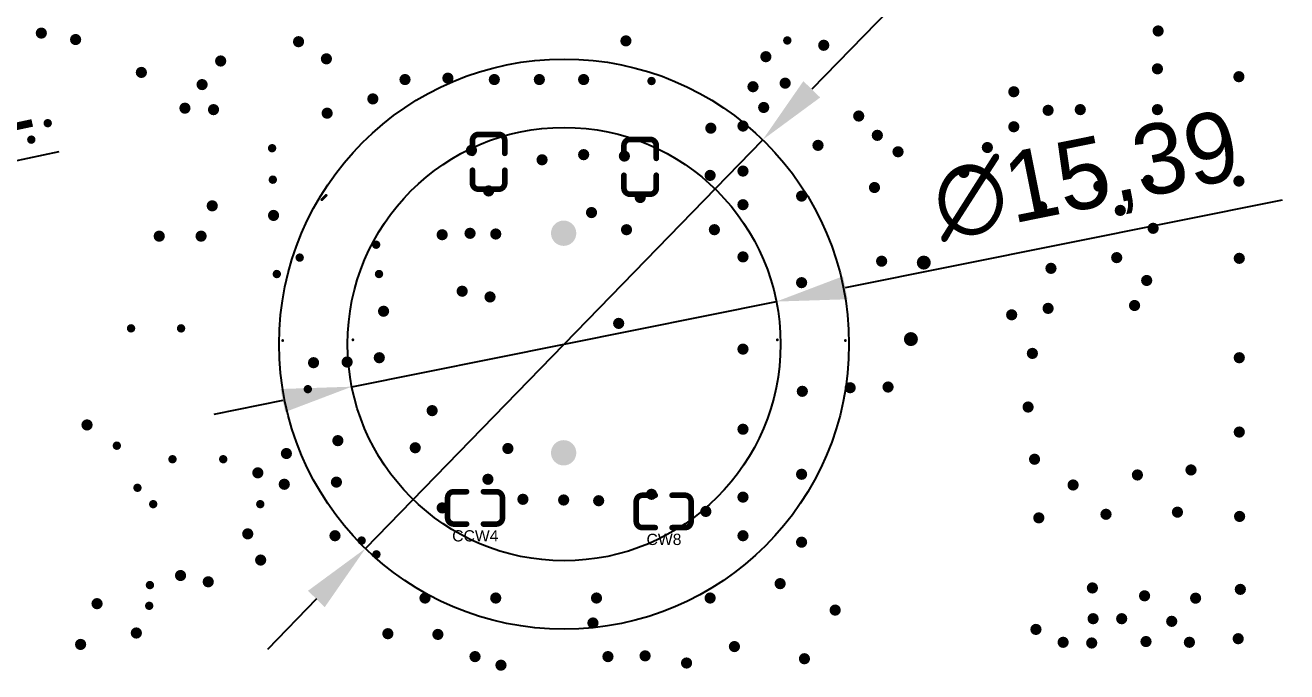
# Model space of a CAD drawing. Header units: millimetres. Extents: x -107 to 68, y 12 to 132.
# Drawn here: x -53.56 to -8.71, y 44.5 to 67.46 of the extents above; entities that cross this region are included whole.
import ezdxf

# ---------------------------------------------------------------- set-up
doc = ezdxf.new("R2010")
doc.units = ezdxf.units.MM
for name, color, linetype in [('PadHoleLayer', 156, 'Continuous'), ('TopOverlay', 2, 'Continuous'), ('ViaHoleLayer', 16, 'Continuous')]:
    doc.layers.add(name, color=color, linetype=linetype)
doc.styles.add('Arial', font='arial.ttf', dxfattribs={"height": 0.2})
doc.dimstyles.new('ISO-25', dxfattribs={"dimtxt": 2.5, "dimasz": 2.5, "dimexe": 1.25, "dimexo": 0.625, "dimtad": 1, "dimtxsty": 'Standard', "dimcen": 2.5, "dimclrd": 3, "dimclre": 3, "dimclrt": 3, "dimadec": 0, "dimazin": 0, "dimtfac": 1, "dimtmove": 0, "dimatfit": 3, "dimfxl": 1, "dimarcsym": 0})

# ---------------------------------------------------------------- blocks, each defined once
blk = doc.blocks.new('LC_0402_C_171')
at = {"layer": 'TopOverlay', "const_width": 0.2}
for points in [[(-0.975, 0.355, -0.414214), (-0.755, 0.575)], [(0.755, 0.575, -0.414214), (0.975, 0.355)], [(-0.755, -0.575, -0.414214), (-0.975, -0.355)], [(0.975, -0.355, -0.414214), (0.755, -0.575)]]:
    blk.add_lwpolyline(points, format="xyb", dxfattribs=at)
for points in [[(-0.975, 0.355), (-0.975, -0.355)], [(-0.75, 0.575), (-0.3, 0.575)], [(0.3, 0.575), (0.75, 0.575)], [(0.975, 0.355), (0.975, -0.355)], [(-0.75, -0.575), (-0.3, -0.575)], [(0.3, -0.575), (0.75, -0.575)]]:
    blk.add_lwpolyline(points, dxfattribs=at)
at = {"layer": 'TopOverlay', "const_width": 0.1}
for points in [[(-1.025, 0.355, 1), (-0.925, 0.355, 1)], [(-1.025, 0.355, 1), (-0.925, 0.355, 1)], [(-0.805, 0.575, 1), (-0.705, 0.575, 1)], [(-0.8, 0.575, 1), (-0.7, 0.575, 1)], [(-0.35, 0.575, 1), (-0.25, 0.575, 1)], [(0.25, 0.575, 1), (0.35, 0.575, 1)], [(0.7, 0.575, 1), (0.8, 0.575, 1)], [(0.705, 0.575, 1), (0.805, 0.575, 1)], [(0.925, 0.355, 1), (1.025, 0.355, 1)], [(0.925, 0.355, 1), (1.025, 0.355, 1)], [(-1.025, -0.355, 1), (-0.925, -0.355, 1)], [(-1.025, -0.355, 1), (-0.925, -0.355, 1)], [(0.925, -0.355, 1), (1.025, -0.355, 1)], [(0.925, -0.355, 1), (1.025, -0.355, 1)], [(-0.805, -0.575, 1), (-0.705, -0.575, 1)], [(-0.8, -0.575, 1), (-0.7, -0.575, 1)], [(-0.35, -0.575, 1), (-0.25, -0.575, 1)], [(0.25, -0.575, 1), (0.35, -0.575, 1)], [(0.7, -0.575, 1), (0.8, -0.575, 1)], [(0.705, -0.575, 1), (0.805, -0.575, 1)]]:
    blk.add_lwpolyline(points, format="xyb", close=True, dxfattribs=at)
blk = doc.blocks.new('LC_0402_C_172')
at = {"layer": 'TopOverlay', "const_width": 0.2}
for points in [[(-0.975, 0.355, -0.414214), (-0.755, 0.575)], [(0.755, 0.575, -0.414214), (0.975, 0.355)], [(-0.755, -0.575, -0.414214), (-0.975, -0.355)], [(0.975, -0.355, -0.414214), (0.755, -0.575)]]:
    blk.add_lwpolyline(points, format="xyb", dxfattribs=at)
for points in [[(-0.975, 0.355), (-0.975, -0.355)], [(-0.3, 0.575), (-0.75, 0.575)], [(0.75, 0.575), (0.3, 0.575)], [(0.975, 0.355), (0.975, -0.355)], [(-0.3, -0.575), (-0.75, -0.575)], [(0.75, -0.575), (0.3, -0.575)]]:
    blk.add_lwpolyline(points, dxfattribs=at)
at = {"layer": 'TopOverlay', "const_width": 0.1}
for points in [[(-1.025, 0.355, 1), (-0.925, 0.355, 1)], [(-1.025, 0.355, 1), (-0.925, 0.355, 1)], [(-0.805, 0.575, 1), (-0.705, 0.575, 1)], [(-0.8, 0.575, 1), (-0.7, 0.575, 1)], [(-0.35, 0.575, 1), (-0.25, 0.575, 1)], [(0.25, 0.575, 1), (0.35, 0.575, 1)], [(0.7, 0.575, 1), (0.8, 0.575, 1)], [(0.705, 0.575, 1), (0.805, 0.575, 1)], [(0.925, 0.355, 1), (1.025, 0.355, 1)], [(0.925, 0.355, 1), (1.025, 0.355, 1)], [(-1.025, -0.355, 1), (-0.925, -0.355, 1)], [(-1.025, -0.355, 1), (-0.925, -0.355, 1)], [(0.925, -0.355, 1), (1.025, -0.355, 1)], [(0.925, -0.355, 1), (1.025, -0.355, 1)], [(-0.805, -0.575, 1), (-0.705, -0.575, 1)], [(-0.8, -0.575, 1), (-0.7, -0.575, 1)], [(-0.35, -0.575, 1), (-0.25, -0.575, 1)], [(0.25, -0.575, 1), (0.35, -0.575, 1)], [(0.7, -0.575, 1), (0.8, -0.575, 1)], [(0.705, -0.575, 1), (0.805, -0.575, 1)]]:
    blk.add_lwpolyline(points, format="xyb", close=True, dxfattribs=at)
blk = doc.blocks.new('LC_0402_C_173')
at = {"layer": 'TopOverlay', "const_width": 0.2}
for points in [[(-0.975, 0.355, -0.414214), (-0.755, 0.575)], [(0.755, 0.575, -0.414214), (0.975, 0.355)], [(-0.755, -0.575, -0.414214), (-0.975, -0.355)], [(0.975, -0.355, -0.414214), (0.755, -0.575)]]:
    blk.add_lwpolyline(points, format="xyb", dxfattribs=at)
for points in [[(-0.975, -0.355), (-0.975, 0.355)], [(-0.75, 0.575), (-0.3, 0.575)], [(0.3, 0.575), (0.75, 0.575)], [(0.975, -0.355), (0.975, 0.355)], [(-0.75, -0.575), (-0.3, -0.575)], [(0.3, -0.575), (0.75, -0.575)]]:
    blk.add_lwpolyline(points, dxfattribs=at)
at = {"layer": 'TopOverlay', "const_width": 0.1}
for points in [[(-1.025, 0.355, 1), (-0.925, 0.355, 1)], [(-1.025, 0.355, 1), (-0.925, 0.355, 1)], [(-0.805, 0.575, 1), (-0.705, 0.575, 1)], [(-0.8, 0.575, 1), (-0.7, 0.575, 1)], [(-0.35, 0.575, 1), (-0.25, 0.575, 1)], [(0.25, 0.575, 1), (0.35, 0.575, 1)], [(0.7, 0.575, 1), (0.8, 0.575, 1)], [(0.705, 0.575, 1), (0.805, 0.575, 1)], [(0.925, 0.355, 1), (1.025, 0.355, 1)], [(0.925, 0.355, 1), (1.025, 0.355, 1)], [(-1.025, -0.355, 1), (-0.925, -0.355, 1)], [(-1.025, -0.355, 1), (-0.925, -0.355, 1)], [(0.925, -0.355, 1), (1.025, -0.355, 1)], [(0.925, -0.355, 1), (1.025, -0.355, 1)], [(-0.805, -0.575, 1), (-0.705, -0.575, 1)], [(-0.8, -0.575, 1), (-0.7, -0.575, 1)], [(-0.35, -0.575, 1), (-0.25, -0.575, 1)], [(0.25, -0.575, 1), (0.35, -0.575, 1)], [(0.7, -0.575, 1), (0.8, -0.575, 1)], [(0.705, -0.575, 1), (0.805, -0.575, 1)]]:
    blk.add_lwpolyline(points, format="xyb", close=True, dxfattribs=at)
blk = doc.blocks.new('LC_0402_C_174')
at = {"layer": 'TopOverlay', "const_width": 0.2}
for points in [[(-0.975, 0.355, -0.414214), (-0.755, 0.575)], [(0.755, 0.575, -0.414214), (0.975, 0.355)], [(-0.755, -0.575, -0.414214), (-0.975, -0.355)], [(0.975, -0.355, -0.414214), (0.755, -0.575)]]:
    blk.add_lwpolyline(points, format="xyb", dxfattribs=at)
for points in [[(-0.975, 0.355), (-0.975, -0.355)], [(-0.75, 0.575), (-0.3, 0.575)], [(0.3, 0.575), (0.75, 0.575)], [(0.975, 0.355), (0.975, -0.355)], [(-0.75, -0.575), (-0.3, -0.575)], [(0.3, -0.575), (0.75, -0.575)]]:
    blk.add_lwpolyline(points, dxfattribs=at)
at = {"layer": 'TopOverlay', "const_width": 0.1}
for points in [[(-1.025, 0.355, 1), (-0.925, 0.355, 1)], [(-1.025, 0.355, 1), (-0.925, 0.355, 1)], [(-0.805, 0.575, 1), (-0.705, 0.575, 1)], [(-0.8, 0.575, 1), (-0.7, 0.575, 1)], [(-0.35, 0.575, 1), (-0.25, 0.575, 1)], [(0.25, 0.575, 1), (0.35, 0.575, 1)], [(0.7, 0.575, 1), (0.8, 0.575, 1)], [(0.705, 0.575, 1), (0.805, 0.575, 1)], [(0.925, 0.355, 1), (1.025, 0.355, 1)], [(0.925, 0.355, 1), (1.025, 0.355, 1)], [(-1.025, -0.355, 1), (-0.925, -0.355, 1)], [(-1.025, -0.355, 1), (-0.925, -0.355, 1)], [(0.925, -0.355, 1), (1.025, -0.355, 1)], [(0.925, -0.355, 1), (1.025, -0.355, 1)], [(-0.805, -0.575, 1), (-0.705, -0.575, 1)], [(-0.8, -0.575, 1), (-0.7, -0.575, 1)], [(-0.35, -0.575, 1), (-0.25, -0.575, 1)], [(0.25, -0.575, 1), (0.35, -0.575, 1)], [(0.7, -0.575, 1), (0.8, -0.575, 1)], [(0.705, -0.575, 1), (0.805, -0.575, 1)]]:
    blk.add_lwpolyline(points, format="xyb", close=True, dxfattribs=at)
blk = doc.blocks.new('*D178')
at = {"color": 3, "lineweight": -2}
for p, q in [((-14.267, 76.835), (-25.597, 65.186)), ((-41.463, 48.874), (-27.34, 63.394)), ((-43.206, 47.082), (-44.949, 45.289))]:
    blk.add_line(p, q, dxfattribs=at)
at = {"color": 3}
for points in [[(-25.896, 65.477), (-25.298, 64.896), (-27.34, 63.394)], [(-43.505, 47.372), (-42.908, 46.791), (-41.463, 48.874)]]:
    blk.add_solid(points, dxfattribs=at)
at = {"layer": 'Defpoints', "color": 0}
for p in [(-27.34, 63.394), (-41.463, 48.874)]:
    blk.add_point(p, dxfattribs=at)
at = {"color": 3, "insert": (-20.554, 73.359), "char_height": 2.5, "attachment_point": 5, "rotation": 45.795}
blk.add_mtext('∅20,26', dxfattribs=at)
blk = doc.blocks.new('*D179')
at = {"color": 3, "lineweight": -2}
for p, q in [((-8.88, 61.247), (-24.405, 58.137)), ((-41.948, 54.622), (-26.856, 57.646)), ((-44.399, 54.131), (-46.85, 53.64))]:
    blk.add_line(p, q, dxfattribs=at)
at = {"color": 3}
for points in [[(-24.487, 58.545), (-24.323, 57.728), (-26.856, 57.646)], [(-44.481, 54.54), (-44.317, 53.723), (-41.948, 54.622)]]:
    blk.add_solid(points, dxfattribs=at)
at = {"layer": 'Defpoints', "color": 0}
for p in [(-26.856, 57.646), (-41.948, 54.622)]:
    blk.add_point(p, dxfattribs=at)
at = {"color": 3, "insert": (-15.826, 61.98), "char_height": 2.5, "attachment_point": 5, "rotation": 11.3285}
blk.add_mtext('∅15,39', dxfattribs=at)
blk = doc.blocks.new('*D182')
at = {"color": 3, "lineweight": -2}
for p, q in [((-1.633, 110.49), (49.372, 110.49)), ((48.122, 107.99), (48.122, 14.049)), ((-34.794, 11.549), (49.372, 11.549))]:
    blk.add_line(p, q, dxfattribs=at)
at = {"color": 3}
for points in [[(47.705, 107.99), (48.539, 107.99), (48.122, 110.49)], [(47.705, 14.049), (48.539, 14.049), (48.122, 11.549)]]:
    blk.add_solid(points, dxfattribs=at)
at = {"layer": 'Defpoints', "color": 0}
for p in [(-2.258, 110.49), (-35.419, 11.549), (48.122, 11.549)]:
    blk.add_point(p, dxfattribs=at)
at = {"color": 3, "insert": (46.039, 61.02), "char_height": 2.5, "attachment_point": 5, "rotation": 90}
blk.add_mtext('98,94', dxfattribs=at)
blk = doc.blocks.new('*D190')
at = {"color": 3, "lineweight": -2}
for p, q in [((-2.067, 63.297), (21.718, 63.297)), ((20.468, 60.797), (20.468, 14.049)), ((-34.794, 11.549), (21.718, 11.549))]:
    blk.add_line(p, q, dxfattribs=at)
at = {"color": 3}
for points in [[(20.051, 60.797), (20.884, 60.797), (20.468, 63.297)], [(20.051, 14.049), (20.884, 14.049), (20.468, 11.549)]]:
    blk.add_solid(points, dxfattribs=at)
at = {"layer": 'Defpoints', "color": 0}
for p in [(-2.692, 63.297), (-35.419, 11.549), (20.468, 11.549)]:
    blk.add_point(p, dxfattribs=at)
at = {"color": 3, "insert": (18.384, 37.423), "char_height": 2.5, "attachment_point": 5, "rotation": 90}
blk.add_mtext('51,75', dxfattribs=at)
blk = doc.blocks.new('*D203')
at = {"color": 3, "lineweight": -2}
for p, q in [((-52.359, 62.967), (-62.95, 60.69)), ((-67.448, 59.723), (-65.394, 60.165)), ((-69.892, 59.198), (-72.336, 58.672))]:
    blk.add_line(p, q, dxfattribs=at)
at = {"color": 3}
for points in [[(-63.038, 61.098), (-62.863, 60.283), (-65.394, 60.165)], [(-69.979, 59.605), (-69.804, 58.79), (-67.448, 59.723)]]:
    blk.add_solid(points, dxfattribs=at)
at = {"layer": 'Defpoints', "color": 0}
for p in [(-65.394, 60.165), (-67.448, 59.723)]:
    blk.add_point(p, dxfattribs=at)
at = {"color": 3, "insert": (-56.871, 64.128), "char_height": 2.5, "attachment_point": 5, "rotation": 12.1345}
blk.add_mtext('∅2,1', dxfattribs=at)

msp = doc.modelspace()

# ---------------------------------------------------------------- hatches: boundary and pattern name
at = {"layer": 'PadHoleLayer'}
h = msp.add_hatch(color=156, dxfattribs=at)
edge = h.paths.add_edge_path()
edge.add_arc((-34.417, 60.073), 0.45, 0, 360)
h = msp.add_hatch(color=156, dxfattribs=at)
edge = h.paths.add_edge_path()
edge.add_arc((-34.417, 52.273), 0.45, 0, 360)
at = {"layer": 'ViaHoleLayer'}
h = msp.add_hatch(color=16, dxfattribs=at)
edge = h.paths.add_edge_path()
edge.add_arc((-52.984, 67.183), 0.2, 0, 360)
h = msp.add_hatch(color=16, dxfattribs=at)
edge = h.paths.add_edge_path()
edge.add_arc((-13.284, 67.259), 0.2, 0, 360)
h = msp.add_hatch(color=16, dxfattribs=at)
edge = h.paths.add_edge_path()
edge.add_arc((-51.765, 66.954), 0.2, 0, 360)
h = msp.add_hatch(color=16, dxfattribs=at)
edge = h.paths.add_edge_path()
edge.add_arc((-43.84, 66.878), 0.2, 0, 360)
h = msp.add_hatch(color=16, dxfattribs=at)
edge = h.paths.add_edge_path()
edge.add_arc((-32.203, 66.907), 0.2, 0, 360)
h = msp.add_hatch(color=16, dxfattribs=at)
edge = h.paths.add_edge_path()
edge.add_arc((-26.467, 66.921), 0.15, 0, 360)
h = msp.add_hatch(color=16, dxfattribs=at)
edge = h.paths.add_edge_path()
edge.add_arc((-25.171, 66.751), 0.2, 0, 360)
h = msp.add_hatch(color=16, dxfattribs=at)
edge = h.paths.add_edge_path()
edge.add_arc((-46.609, 66.192), 0.2, 0, 360)
h = msp.add_hatch(color=16, dxfattribs=at)
edge = h.paths.add_edge_path()
edge.add_arc((-42.85, 66.269), 0.2, 0, 360)
h = msp.add_hatch(color=16, dxfattribs=at)
edge = h.paths.add_edge_path()
edge.add_arc((-27.229, 66.345), 0.2, 0, 360)
h = msp.add_hatch(color=16, dxfattribs=at)
edge = h.paths.add_edge_path()
edge.add_arc((-49.428, 65.786), 0.2, 0, 360)
h = msp.add_hatch(color=16, dxfattribs=at)
edge = h.paths.add_edge_path()
edge.add_arc((-13.31, 65.913), 0.2, 0, 360)
h = msp.add_hatch(color=16, dxfattribs=at)
edge = h.paths.add_edge_path()
edge.add_arc((-47.269, 65.354), 0.2, 0, 360)
h = msp.add_hatch(color=16, dxfattribs=at)
edge = h.paths.add_edge_path()
edge.add_arc((-40.056, 65.533), 0.2, 0, 360)
h = msp.add_hatch(color=16, dxfattribs=at)
edge = h.paths.add_edge_path()
edge.add_arc((-38.532, 65.583), 0.2, 0, 360)
h = msp.add_hatch(color=16, dxfattribs=at)
edge = h.paths.add_edge_path()
edge.add_arc((-36.881, 65.533), 0.2, 0, 360)
h = msp.add_hatch(color=16, dxfattribs=at)
edge = h.paths.add_edge_path()
edge.add_arc((-35.281, 65.533), 0.2, 0, 360)
h = msp.add_hatch(color=16, dxfattribs=at)
edge = h.paths.add_edge_path()
edge.add_arc((-33.706, 65.533), 0.2, 0, 360)
h = msp.add_hatch(color=16, dxfattribs=at)
edge = h.paths.add_edge_path()
edge.add_arc((-31.293, 65.481), 0.15, 0, 360)
h = msp.add_hatch(color=16, dxfattribs=at)
edge = h.paths.add_edge_path()
edge.add_arc((-27.686, 65.278), 0.2, 0, 360)
h = msp.add_hatch(color=16, dxfattribs=at)
edge = h.paths.add_edge_path()
edge.add_arc((-26.543, 65.405), 0.2, 0, 360)
h = msp.add_hatch(color=16, dxfattribs=at)
edge = h.paths.add_edge_path()
edge.add_arc((-10.414, 65.634), 0.2, 0, 360)
h = msp.add_hatch(color=16, dxfattribs=at)
edge = h.paths.add_edge_path()
edge.add_arc((-41.199, 64.846), 0.2, 0, 360)
h = msp.add_hatch(color=16, dxfattribs=at)
edge = h.paths.add_edge_path()
edge.add_arc((-18.415, 65.1), 0.2, 0, 360)
h = msp.add_hatch(color=16, dxfattribs=at)
edge = h.paths.add_edge_path()
edge.add_arc((-47.879, 64.516), 0.2, 0, 360)
h = msp.add_hatch(color=16, dxfattribs=at)
edge = h.paths.add_edge_path()
edge.add_arc((-46.863, 64.465), 0.2, 0, 360)
h = msp.add_hatch(color=16, dxfattribs=at)
edge = h.paths.add_edge_path()
edge.add_arc((-27.305, 64.541), 0.2, 0, 360)
h = msp.add_hatch(color=16, dxfattribs=at)
edge = h.paths.add_edge_path()
edge.add_arc((-17.196, 64.44), 0.2, 0, 360)
h = msp.add_hatch(color=16, dxfattribs=at)
edge = h.paths.add_edge_path()
edge.add_arc((-16.053, 64.465), 0.2, 0, 360)
h = msp.add_hatch(color=16, dxfattribs=at)
edge = h.paths.add_edge_path()
edge.add_arc((-13.31, 64.465), 0.2, 0, 360)
h = msp.add_hatch(color=16, dxfattribs=at)
edge = h.paths.add_edge_path()
edge.add_arc((-52.756, 63.983), 0.15, 0, 360)
h = msp.add_hatch(color=16, dxfattribs=at)
edge = h.paths.add_edge_path()
edge.add_arc((-42.824, 64.338), 0.2, 0, 360)
h = msp.add_hatch(color=16, dxfattribs=at)
edge = h.paths.add_edge_path()
edge.add_arc((-23.927, 64.237), 0.2, 0, 360)
h = msp.add_hatch(color=16, dxfattribs=at)
edge = h.paths.add_edge_path()
edge.add_arc((-29.185, 63.805), 0.2, 0, 360)
h = msp.add_hatch(color=16, dxfattribs=at)
edge = h.paths.add_edge_path()
edge.add_arc((-28.042, 63.881), 0.2, 0, 360)
h = msp.add_hatch(color=16, dxfattribs=at)
edge = h.paths.add_edge_path()
edge.add_arc((-23.266, 63.551), 0.2, 0, 360)
h = msp.add_hatch(color=16, dxfattribs=at)
edge = h.paths.add_edge_path()
edge.add_arc((-18.415, 63.856), 0.2, 0, 360)
h = msp.add_hatch(color=16, dxfattribs=at)
edge = h.paths.add_edge_path()
edge.add_arc((-53.34, 63.398), 0.15, 0, 360)
h = msp.add_hatch(color=16, dxfattribs=at)
edge = h.paths.add_edge_path()
edge.add_arc((-44.78, 63.094), 0.15, 0, 360)
h = msp.add_hatch(color=16, dxfattribs=at)
edge = h.paths.add_edge_path()
edge.add_arc((-25.375, 63.195), 0.2, 0, 360)
h = msp.add_hatch(color=16, dxfattribs=at)
edge = h.paths.add_edge_path()
edge.add_arc((-19.355, 63.119), 0.2, 0, 360)
h = msp.add_hatch(color=16, dxfattribs=at)
edge = h.paths.add_edge_path()
edge.add_arc((-37.694, 63.017), 0.2, 0, 360)
h = msp.add_hatch(color=16, dxfattribs=at)
edge = h.paths.add_edge_path()
edge.add_arc((-35.184, 62.682), 0.2, 0, 360)
h = msp.add_hatch(color=16, dxfattribs=at)
edge = h.paths.add_edge_path()
edge.add_arc((-33.706, 62.865), 0.2, 0, 360)
h = msp.add_hatch(color=16, dxfattribs=at)
edge = h.paths.add_edge_path()
edge.add_arc((-32.258, 62.814), 0.2, 0, 360)
h = msp.add_hatch(color=16, dxfattribs=at)
edge = h.paths.add_edge_path()
edge.add_arc((-22.53, 62.967), 0.2, 0, 360)
h = msp.add_hatch(color=16, dxfattribs=at)
edge = h.paths.add_edge_path()
edge.add_arc((-28.042, 62.281), 0.2, 0, 360)
h = msp.add_hatch(color=16, dxfattribs=at)
edge = h.paths.add_edge_path()
edge.add_arc((-20.193, 62.23), 0.2, 0, 360)
h = msp.add_hatch(color=16, dxfattribs=at)
edge = h.paths.add_edge_path()
edge.add_arc((-44.755, 61.976), 0.15, 0, 360)
h = msp.add_hatch(color=16, dxfattribs=at)
edge = h.paths.add_edge_path()
edge.add_arc((-29.21, 62.128), 0.2, 0, 360)
h = msp.add_hatch(color=16, dxfattribs=at)
edge = h.paths.add_edge_path()
edge.add_arc((-23.368, 61.697), 0.2, 0, 360)
h = msp.add_hatch(color=16, dxfattribs=at)
edge = h.paths.add_edge_path()
edge.add_arc((-15.392, 61.747), 0.2, 0, 360)
h = msp.add_hatch(color=16, dxfattribs=at)
edge = h.paths.add_edge_path()
edge.add_arc((-13.64, 61.951), 0.2, 0, 360)
h = msp.add_hatch(color=16, dxfattribs=at)
edge = h.paths.add_edge_path()
edge.add_arc((-10.414, 61.925), 0.2, 0, 360)
h = msp.add_hatch(color=16, dxfattribs=at)
edge = h.paths.add_edge_path()
edge.add_arc((-37.084, 61.576), 0.2, 0, 360)
h = msp.add_hatch(color=16, dxfattribs=at)
edge = h.paths.add_edge_path()
edge.add_arc((-31.694, 61.341), 0.2, 0, 360)
h = msp.add_hatch(color=16, dxfattribs=at)
edge = h.paths.add_edge_path()
edge.add_arc((-25.959, 61.392), 0.2, 0, 360)
h = msp.add_hatch(color=16, dxfattribs=at)
edge = h.paths.add_edge_path()
edge.add_arc((-46.908, 61.047), 0.2, 0, 360)
h = msp.add_hatch(color=16, dxfattribs=at)
edge = h.paths.add_edge_path()
edge.add_arc((-33.426, 60.808), 0.2, 0, 360)
h = msp.add_hatch(color=16, dxfattribs=at)
edge = h.paths.add_edge_path()
edge.add_arc((-28.042, 61.087), 0.2, 0, 360)
h = msp.add_hatch(color=16, dxfattribs=at)
edge = h.paths.add_edge_path()
edge.add_arc((-17.424, 61.011), 0.2, 0, 360)
h = msp.add_hatch(color=16, dxfattribs=at)
edge = h.paths.add_edge_path()
edge.add_arc((-14.63, 60.884), 0.2, 0, 360)
h = msp.add_hatch(color=16, dxfattribs=at)
edge = h.paths.add_edge_path()
edge.add_arc((-44.729, 60.706), 0.2, 0, 360)
h = msp.add_hatch(color=16, dxfattribs=at)
edge = h.paths.add_edge_path()
edge.add_arc((-48.793, 59.969), 0.2, 0, 360)
h = msp.add_hatch(color=16, dxfattribs=at)
edge = h.paths.add_edge_path()
edge.add_arc((-47.305, 59.97), 0.2, 0, 360)
h = msp.add_hatch(color=16, dxfattribs=at)
edge = h.paths.add_edge_path()
edge.add_arc((-38.735, 60.02), 0.2, 0, 360)
h = msp.add_hatch(color=16, dxfattribs=at)
edge = h.paths.add_edge_path()
edge.add_arc((-37.744, 60.071), 0.2, 0, 360)
h = msp.add_hatch(color=16, dxfattribs=at)
edge = h.paths.add_edge_path()
edge.add_arc((-36.83, 60.046), 0.2, 0, 360)
h = msp.add_hatch(color=16, dxfattribs=at)
edge = h.paths.add_edge_path()
edge.add_arc((-32.182, 60.198), 0.2, 0, 360)
h = msp.add_hatch(color=16, dxfattribs=at)
edge = h.paths.add_edge_path()
edge.add_arc((-29.058, 60.199), 0.2, 0, 360)
h = msp.add_hatch(color=16, dxfattribs=at)
edge = h.paths.add_edge_path()
edge.add_arc((-13.462, 60.249), 0.2, 0, 360)
h = msp.add_hatch(color=16, dxfattribs=at)
edge = h.paths.add_edge_path()
edge.add_arc((-41.082, 59.666), 0.15, 0, 360)
h = msp.add_hatch(color=16, dxfattribs=at)
edge = h.paths.add_edge_path()
edge.add_arc((-43.8, 59.208), 0.15, 0, 360)
h = msp.add_hatch(color=16, dxfattribs=at)
edge = h.paths.add_edge_path()
edge.add_arc((-28.042, 59.233), 0.2, 0, 360)
h = msp.add_hatch(color=16, dxfattribs=at)
edge = h.paths.add_edge_path()
edge.add_arc((-23.114, 59.08), 0.2, 0, 360)
h = msp.add_hatch(color=16, dxfattribs=at)
edge = h.paths.add_edge_path()
edge.add_arc((-21.615, 59.03), 0.25, 0, 360)
h = msp.add_hatch(color=16, dxfattribs=at)
edge = h.paths.add_edge_path()
edge.add_arc((-14.757, 59.207), 0.2, 0, 360)
h = msp.add_hatch(color=16, dxfattribs=at)
edge = h.paths.add_edge_path()
edge.add_arc((-10.401, 59.182), 0.2, 0, 360)
h = msp.add_hatch(color=16, dxfattribs=at)
edge = h.paths.add_edge_path()
edge.add_arc((-44.613, 58.624), 0.15, 0, 360)
h = msp.add_hatch(color=16, dxfattribs=at)
edge = h.paths.add_edge_path()
edge.add_arc((-40.98, 58.624), 0.15, 0, 360)
h = msp.add_hatch(color=16, dxfattribs=at)
edge = h.paths.add_edge_path()
edge.add_arc((-17.094, 58.826), 0.2, 0, 360)
h = msp.add_hatch(color=16, dxfattribs=at)
edge = h.paths.add_edge_path()
edge.add_arc((-25.959, 58.318), 0.2, 0, 360)
h = msp.add_hatch(color=16, dxfattribs=at)
edge = h.paths.add_edge_path()
edge.add_arc((-13.691, 58.395), 0.2, 0, 360)
h = msp.add_hatch(color=16, dxfattribs=at)
edge = h.paths.add_edge_path()
edge.add_arc((-38.024, 58.014), 0.2, 0, 360)
h = msp.add_hatch(color=16, dxfattribs=at)
edge = h.paths.add_edge_path()
edge.add_arc((-37.033, 57.81), 0.2, 0, 360)
h = msp.add_hatch(color=16, dxfattribs=at)
edge = h.paths.add_edge_path()
edge.add_arc((-40.818, 57.302), 0.2, 0, 360)
h = msp.add_hatch(color=16, dxfattribs=at)
edge = h.paths.add_edge_path()
edge.add_arc((-17.196, 57.404), 0.2, 0, 360)
h = msp.add_hatch(color=16, dxfattribs=at)
edge = h.paths.add_edge_path()
edge.add_arc((-14.122, 57.506), 0.2, 0, 360)
h = msp.add_hatch(color=16, dxfattribs=at)
edge = h.paths.add_edge_path()
edge.add_arc((-32.461, 56.871), 0.2, 0, 360)
h = msp.add_hatch(color=16, dxfattribs=at)
edge = h.paths.add_edge_path()
edge.add_arc((-18.491, 57.175), 0.2, 0, 360)
h = msp.add_hatch(color=16, dxfattribs=at)
edge = h.paths.add_edge_path()
edge.add_arc((-49.794, 56.694), 0.15, 0, 360)
h = msp.add_hatch(color=16, dxfattribs=at)
edge = h.paths.add_edge_path()
edge.add_arc((-48.016, 56.694), 0.15, 0, 360)
h = msp.add_hatch(color=16, dxfattribs=at)
edge = h.paths.add_edge_path()
edge.add_arc((-22.073, 56.312), 0.25, 0, 360)
h = msp.add_hatch(color=16, dxfattribs=at)
edge = h.paths.add_edge_path()
edge.add_arc((-28.042, 55.956), 0.2, 0, 360)
h = msp.add_hatch(color=16, dxfattribs=at)
edge = h.paths.add_edge_path()
edge.add_arc((-43.307, 55.474), 0.2, 0, 360)
h = msp.add_hatch(color=16, dxfattribs=at)
edge = h.paths.add_edge_path()
edge.add_arc((-42.113, 55.499), 0.2, 0, 360)
h = msp.add_hatch(color=16, dxfattribs=at)
edge = h.paths.add_edge_path()
edge.add_arc((-40.97, 55.651), 0.2, 0, 360)
h = msp.add_hatch(color=16, dxfattribs=at)
edge = h.paths.add_edge_path()
edge.add_arc((-17.755, 55.804), 0.2, 0, 360)
h = msp.add_hatch(color=16, dxfattribs=at)
edge = h.paths.add_edge_path()
edge.add_arc((-10.401, 55.651), 0.2, 0, 360)
h = msp.add_hatch(color=16, dxfattribs=at)
edge = h.paths.add_edge_path()
edge.add_arc((-24.232, 54.585), 0.2, 0, 360)
h = msp.add_hatch(color=16, dxfattribs=at)
edge = h.paths.add_edge_path()
edge.add_arc((-22.885, 54.61), 0.2, 0, 360)
h = msp.add_hatch(color=16, dxfattribs=at)
edge = h.paths.add_edge_path()
edge.add_arc((-43.51, 54.534), 0.15, 0, 360)
h = msp.add_hatch(color=16, dxfattribs=at)
edge = h.paths.add_edge_path()
edge.add_arc((-25.933, 54.458), 0.2, 0, 360)
h = msp.add_hatch(color=16, dxfattribs=at)
edge = h.paths.add_edge_path()
edge.add_arc((-39.091, 53.772), 0.2, 0, 360)
h = msp.add_hatch(color=16, dxfattribs=at)
edge = h.paths.add_edge_path()
edge.add_arc((-17.907, 53.899), 0.2, 0, 360)
h = msp.add_hatch(color=16, dxfattribs=at)
edge = h.paths.add_edge_path()
edge.add_arc((-51.359, 53.264), 0.2, 0, 360)
h = msp.add_hatch(color=16, dxfattribs=at)
edge = h.paths.add_edge_path()
edge.add_arc((-28.042, 53.111), 0.2, 0, 360)
h = msp.add_hatch(color=16, dxfattribs=at)
edge = h.paths.add_edge_path()
edge.add_arc((-10.401, 53.01), 0.2, 0, 360)
h = msp.add_hatch(color=16, dxfattribs=at)
edge = h.paths.add_edge_path()
edge.add_arc((-50.3, 52.526), 0.15, 0, 360)
h = msp.add_hatch(color=16, dxfattribs=at)
edge = h.paths.add_edge_path()
edge.add_arc((-42.443, 52.705), 0.2, 0, 360)
h = msp.add_hatch(color=16, dxfattribs=at)
edge = h.paths.add_edge_path()
edge.add_arc((-39.693, 52.452), 0.2, 0, 360)
h = msp.add_hatch(color=16, dxfattribs=at)
edge = h.paths.add_edge_path()
edge.add_arc((-36.398, 52.426), 0.2, 0, 360)
h = msp.add_hatch(color=16, dxfattribs=at)
edge = h.paths.add_edge_path()
edge.add_arc((-48.321, 52.046), 0.15, 0, 360)
h = msp.add_hatch(color=16, dxfattribs=at)
edge = h.paths.add_edge_path()
edge.add_arc((-46.518, 52.046), 0.15, 0, 360)
h = msp.add_hatch(color=16, dxfattribs=at)
edge = h.paths.add_edge_path()
edge.add_arc((-44.272, 52.248), 0.2, 0, 360)
h = msp.add_hatch(color=16, dxfattribs=at)
edge = h.paths.add_edge_path()
edge.add_arc((-17.678, 52.045), 0.2, 0, 360)
h = msp.add_hatch(color=16, dxfattribs=at)
edge = h.paths.add_edge_path()
edge.add_arc((-45.288, 51.562), 0.2, 0, 360)
h = msp.add_hatch(color=16, dxfattribs=at)
edge = h.paths.add_edge_path()
edge.add_arc((-25.959, 51.511), 0.2, 0, 360)
h = msp.add_hatch(color=16, dxfattribs=at)
edge = h.paths.add_edge_path()
edge.add_arc((-14.021, 51.486), 0.2, 0, 360)
h = msp.add_hatch(color=16, dxfattribs=at)
edge = h.paths.add_edge_path()
edge.add_arc((-12.116, 51.664), 0.2, 0, 360)
h = msp.add_hatch(color=16, dxfattribs=at)
edge = h.paths.add_edge_path()
edge.add_arc((-49.566, 51.03), 0.15, 0, 360)
h = msp.add_hatch(color=16, dxfattribs=at)
edge = h.paths.add_edge_path()
edge.add_arc((-44.348, 51.156), 0.2, 0, 360)
h = msp.add_hatch(color=16, dxfattribs=at)
edge = h.paths.add_edge_path()
edge.add_arc((-42.494, 51.232), 0.2, 0, 360)
h = msp.add_hatch(color=16, dxfattribs=at)
edge = h.paths.add_edge_path()
edge.add_arc((-37.109, 51.333), 0.2, 0, 360)
h = msp.add_hatch(color=16, dxfattribs=at)
edge = h.paths.add_edge_path()
edge.add_arc((-16.307, 51.13), 0.2, 0, 360)
h = msp.add_hatch(color=16, dxfattribs=at)
edge = h.paths.add_edge_path()
edge.add_arc((-35.865, 50.622), 0.2, 0, 360)
h = msp.add_hatch(color=16, dxfattribs=at)
edge = h.paths.add_edge_path()
edge.add_arc((-34.417, 50.597), 0.2, 0, 360)
h = msp.add_hatch(color=16, dxfattribs=at)
edge = h.paths.add_edge_path()
edge.add_arc((-33.172, 50.571), 0.2, 0, 360)
h = msp.add_hatch(color=16, dxfattribs=at)
edge = h.paths.add_edge_path()
edge.add_arc((-31.293, 50.8), 0.2, 0, 360)
h = msp.add_hatch(color=16, dxfattribs=at)
edge = h.paths.add_edge_path()
edge.add_arc((-28.042, 50.698), 0.2, 0, 360)
h = msp.add_hatch(color=16, dxfattribs=at)
edge = h.paths.add_edge_path()
edge.add_arc((-49.007, 50.449), 0.15, 0, 360)
h = msp.add_hatch(color=16, dxfattribs=at)
edge = h.paths.add_edge_path()
edge.add_arc((-45.201, 50.449), 0.15, 0, 360)
h = msp.add_hatch(color=16, dxfattribs=at)
edge = h.paths.add_edge_path()
edge.add_arc((-38.735, 50.317), 0.2, 0, 360)
h = msp.add_hatch(color=16, dxfattribs=at)
edge = h.paths.add_edge_path()
edge.add_arc((-29.362, 50.19), 0.2, 0, 360)
h = msp.add_hatch(color=16, dxfattribs=at)
edge = h.paths.add_edge_path()
edge.add_arc((-15.138, 50.089), 0.2, 0, 360)
h = msp.add_hatch(color=16, dxfattribs=at)
edge = h.paths.add_edge_path()
edge.add_arc((-12.598, 50.165), 0.2, 0, 360)
h = msp.add_hatch(color=16, dxfattribs=at)
edge = h.paths.add_edge_path()
edge.add_arc((-17.526, 49.962), 0.2, 0, 360)
h = msp.add_hatch(color=16, dxfattribs=at)
edge = h.paths.add_edge_path()
edge.add_arc((-10.389, 50.013), 0.2, 0, 360)
h = msp.add_hatch(color=16, dxfattribs=at)
edge = h.paths.add_edge_path()
edge.add_arc((-45.646, 49.394), 0.2, 0, 360)
h = msp.add_hatch(color=16, dxfattribs=at)
edge = h.paths.add_edge_path()
edge.add_arc((-42.545, 49.327), 0.2, 0, 360)
h = msp.add_hatch(color=16, dxfattribs=at)
edge = h.paths.add_edge_path()
edge.add_arc((-28.042, 49.327), 0.2, 0, 360)
h = msp.add_hatch(color=16, dxfattribs=at)
edge = h.paths.add_edge_path()
edge.add_arc((-41.598, 49.156), 0.15, 0, 360)
h = msp.add_hatch(color=16, dxfattribs=at)
edge = h.paths.add_edge_path()
edge.add_arc((-25.959, 49.098), 0.2, 0, 360)
h = msp.add_hatch(color=16, dxfattribs=at)
edge = h.paths.add_edge_path()
edge.add_arc((-45.187, 48.463), 0.2, 0, 360)
h = msp.add_hatch(color=16, dxfattribs=at)
edge = h.paths.add_edge_path()
edge.add_arc((-41.072, 48.666), 0.15, 0, 360)
h = msp.add_hatch(color=16, dxfattribs=at)
edge = h.paths.add_edge_path()
edge.add_arc((-48.035, 47.914), 0.2, 0, 360)
h = msp.add_hatch(color=16, dxfattribs=at)
edge = h.paths.add_edge_path()
edge.add_arc((-49.124, 47.574), 0.15, 0, 360)
h = msp.add_hatch(color=16, dxfattribs=at)
edge = h.paths.add_edge_path()
edge.add_arc((-47.051, 47.691), 0.2, 0, 360)
h = msp.add_hatch(color=16, dxfattribs=at)
edge = h.paths.add_edge_path()
edge.add_arc((-26.721, 47.625), 0.2, 0, 360)
h = msp.add_hatch(color=16, dxfattribs=at)
edge = h.paths.add_edge_path()
edge.add_arc((-15.621, 47.473), 0.2, 0, 360)
h = msp.add_hatch(color=16, dxfattribs=at)
edge = h.paths.add_edge_path()
edge.add_arc((-10.363, 47.422), 0.2, 0, 360)
h = msp.add_hatch(color=16, dxfattribs=at)
edge = h.paths.add_edge_path()
edge.add_arc((-51.003, 46.914), 0.2, 0, 360)
h = msp.add_hatch(color=16, dxfattribs=at)
edge = h.paths.add_edge_path()
edge.add_arc((-39.345, 47.114), 0.2, 0, 360)
h = msp.add_hatch(color=16, dxfattribs=at)
edge = h.paths.add_edge_path()
edge.add_arc((-36.83, 47.114), 0.2, 0, 360)
h = msp.add_hatch(color=16, dxfattribs=at)
edge = h.paths.add_edge_path()
edge.add_arc((-33.249, 47.114), 0.2, 0, 360)
h = msp.add_hatch(color=16, dxfattribs=at)
edge = h.paths.add_edge_path()
edge.add_arc((-29.21, 47.114), 0.2, 0, 360)
h = msp.add_hatch(color=16, dxfattribs=at)
edge = h.paths.add_edge_path()
edge.add_arc((-13.767, 47.193), 0.2, 0, 360)
h = msp.add_hatch(color=16, dxfattribs=at)
edge = h.paths.add_edge_path()
edge.add_arc((-11.953, 47.109), 0.2, 0, 360)
h = msp.add_hatch(color=16, dxfattribs=at)
edge = h.paths.add_edge_path()
edge.add_arc((-49.149, 46.838), 0.15, 0, 360)
h = msp.add_hatch(color=16, dxfattribs=at)
edge = h.paths.add_edge_path()
edge.add_arc((-24.765, 46.685), 0.2, 0, 360)
h = msp.add_hatch(color=16, dxfattribs=at)
edge = h.paths.add_edge_path()
edge.add_arc((-33.376, 46.228), 0.2, 0, 360)
h = msp.add_hatch(color=16, dxfattribs=at)
edge = h.paths.add_edge_path()
edge.add_arc((-17.628, 45.999), 0.2, 0, 360)
h = msp.add_hatch(color=16, dxfattribs=at)
edge = h.paths.add_edge_path()
edge.add_arc((-15.596, 46.38), 0.2, 0, 360)
h = msp.add_hatch(color=16, dxfattribs=at)
edge = h.paths.add_edge_path()
edge.add_arc((-14.58, 46.38), 0.2, 0, 360)
h = msp.add_hatch(color=16, dxfattribs=at)
edge = h.paths.add_edge_path()
edge.add_arc((-12.802, 46.287), 0.2, 0, 360)
h = msp.add_hatch(color=16, dxfattribs=at)
edge = h.paths.add_edge_path()
edge.add_arc((-49.606, 45.872), 0.2, 0, 360)
h = msp.add_hatch(color=16, dxfattribs=at)
edge = h.paths.add_edge_path()
edge.add_arc((-40.665, 45.847), 0.2, 0, 360)
h = msp.add_hatch(color=16, dxfattribs=at)
edge = h.paths.add_edge_path()
edge.add_arc((-38.887, 45.822), 0.2, 0, 360)
h = msp.add_hatch(color=16, dxfattribs=at)
edge = h.paths.add_edge_path()
edge.add_arc((-16.662, 45.542), 0.2, 0, 360)
h = msp.add_hatch(color=16, dxfattribs=at)
edge = h.paths.add_edge_path()
edge.add_arc((-13.716, 45.568), 0.2, 0, 360)
h = msp.add_hatch(color=16, dxfattribs=at)
edge = h.paths.add_edge_path()
edge.add_arc((-12.173, 45.542), 0.2, 0, 360)
h = msp.add_hatch(color=16, dxfattribs=at)
edge = h.paths.add_edge_path()
edge.add_arc((-10.439, 45.669), 0.2, 0, 360)
h = msp.add_hatch(color=16, dxfattribs=at)
edge = h.paths.add_edge_path()
edge.add_arc((-51.587, 45.466), 0.2, 0, 360)
h = msp.add_hatch(color=16, dxfattribs=at)
edge = h.paths.add_edge_path()
edge.add_arc((-28.346, 45.39), 0.2, 0, 360)
h = msp.add_hatch(color=16, dxfattribs=at)
edge = h.paths.add_edge_path()
edge.add_arc((-15.646, 45.517), 0.2, 0, 360)
h = msp.add_hatch(color=16, dxfattribs=at)
edge = h.paths.add_edge_path()
edge.add_arc((-37.567, 45.034), 0.2, 0, 360)
h = msp.add_hatch(color=16, dxfattribs=at)
edge = h.paths.add_edge_path()
edge.add_arc((-36.645, 44.729), 0.2, 0, 360)
h = msp.add_hatch(color=16, dxfattribs=at)
edge = h.paths.add_edge_path()
edge.add_arc((-32.842, 45.034), 0.2, 0, 360)
h = msp.add_hatch(color=16, dxfattribs=at)
edge = h.paths.add_edge_path()
edge.add_arc((-31.521, 45.06), 0.2, 0, 360)
h = msp.add_hatch(color=16, dxfattribs=at)
edge = h.paths.add_edge_path()
edge.add_arc((-30.048, 44.806), 0.2, 0, 360)
h = msp.add_hatch(color=16, dxfattribs=at)
edge = h.paths.add_edge_path()
edge.add_arc((-25.857, 44.958), 0.2, 0, 360)

# ---------------------------------------------------------------- linework, layer by layer
for radius in [10.128, 7.696]:
    msp.add_circle((-34.402, 56.134), radius)
at = {"layer": 'TopOverlay', "const_width": 0.1}
msp.add_lwpolyline([(-43.012, 61.266), (-42.86, 61.418)], dxfattribs=at)
at = {"layer": 'TopOverlay', "const_width": 0.05}
for points in [[(-42.885, 61.418, 1), (-42.835, 61.418, 1)], [(-43.037, 61.266, 1), (-42.987, 61.266, 1)], [(-44.427, 56.262, 1), (-44.377, 56.262, 1)], [(-41.934, 56.286, 1), (-41.884, 56.286, 1)], [(-26.848, 56.286, 1), (-26.798, 56.286, 1)], [(-24.427, 56.262, 1), (-24.377, 56.262, 1)]]:
    msp.add_lwpolyline(points, format="xyb", close=True, dxfattribs=at)

# ---------------------------------------------------------------- block references
for name, p, rotation in [('LC_0402_C_171', (-37.084, 62.611), 90), ('LC_0402_C_174', (-31.699, 62.433), 90), ('LC_0402_C_172', (-37.567, 50.317), 180)]:
    msp.add_blockref(name, p, dxfattribs=dict(rotation=rotation))
msp.add_blockref('LC_0402_C_173', (-30.861, 50.19))

# ---------------------------------------------------------------- texts
at = {"layer": 'TopOverlay', "style": 'Arial'}
for s, p in [('CCW4', (-38.379, 49.124)), ('CW8', (-31.471, 48.997))]:
    msp.add_text(s, height=0.4, dxfattribs=at).set_placement(p)

# ---------------------------------------------------------------- dimensions: what is measured, and where the dimension line sits
for base, p1, picture, middle in [((48.122, 11.549), (-2.258, 110.49), '*D182', (46.039, 61.02)), ((20.468, 11.549), (-2.692, 63.297), '*D190', (18.384, 37.423))]:
    dim = msp.add_linear_dim(base=base, p1=p1, p2=(-35.419, 11.549), angle=90, dimstyle='ISO-25')
    dim.commit()
    dim.dimension.update_dxf_attribs({"geometry": picture, "text_midpoint": middle})
dim = msp.add_diameter_dim_2p(p1=(-41.463, 48.874), p2=(-27.34, 63.394), dimstyle='ISO-25')
dim.commit()
dim.dimension.update_dxf_attribs({"geometry": '*D178', "text_midpoint": (-19.061, 71.907)})
for p1, p2, picture, middle in [((-67.448, 59.723), (-65.394, 60.165), '*D203', (-56.433, 62.092)), ((-41.948, 54.622), (-26.856, 57.646), '*D179', (-15.417, 59.937))]:
    dim = msp.add_diameter_dim_2p(p1=p1, p2=p2, dimstyle='ISO-25')
    dim.commit()
    dim.dimension.update_dxf_attribs({"geometry": picture, "text_midpoint": middle, "dimtype": 163})

doc.saveas('drawing.dxf')
